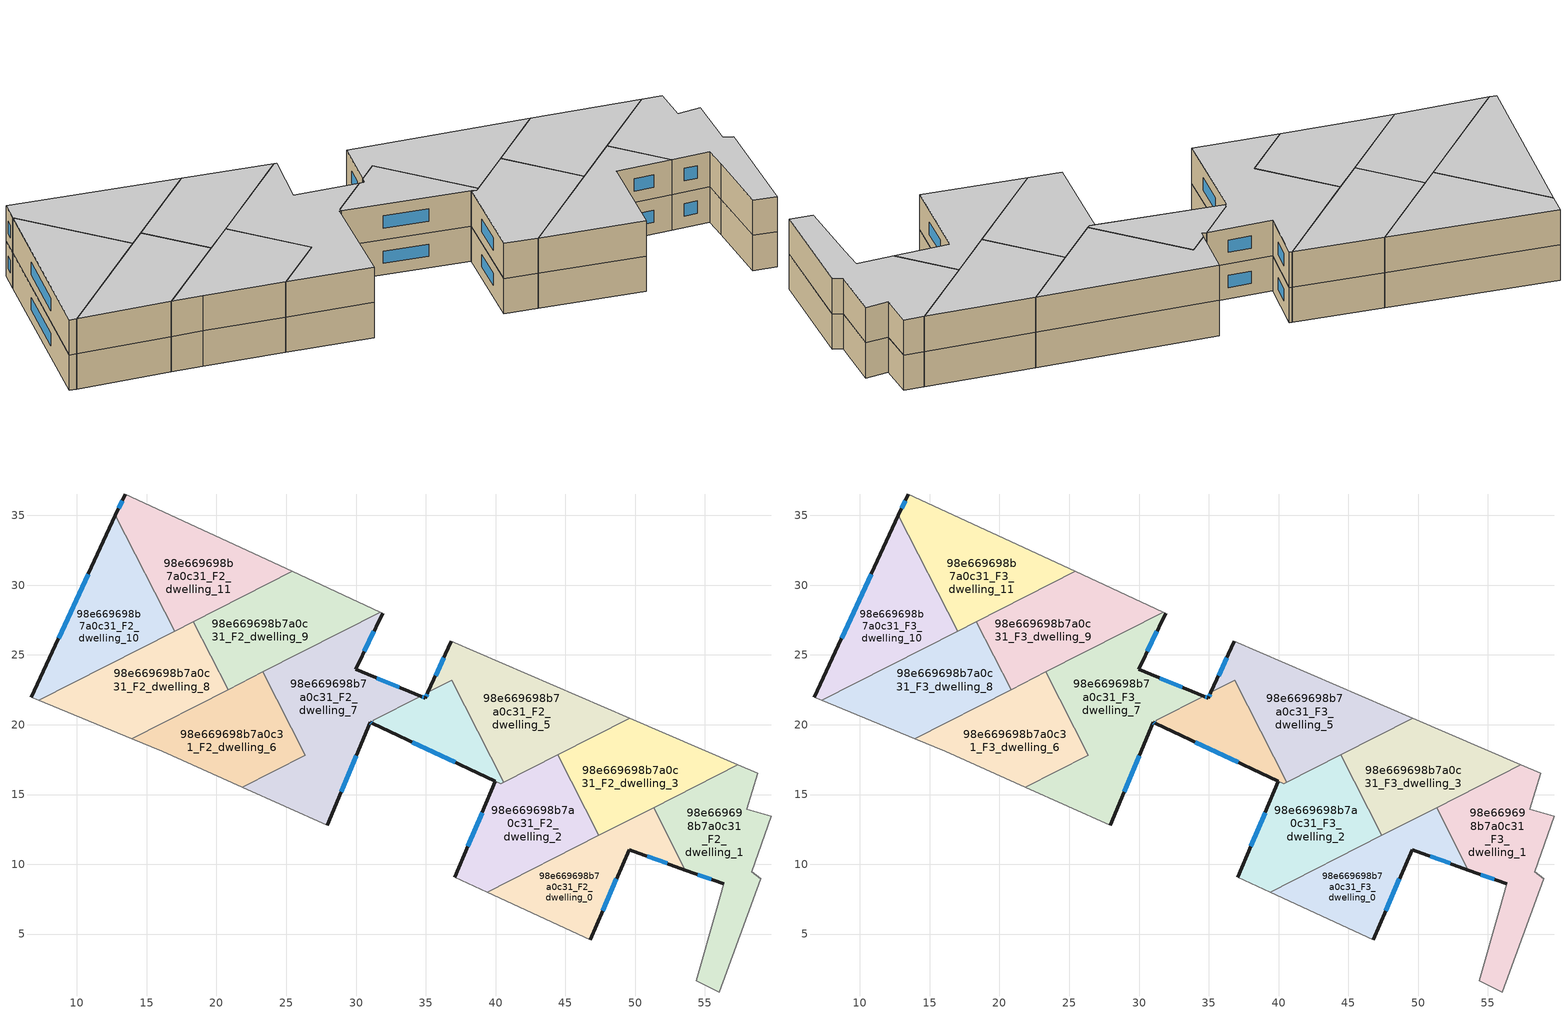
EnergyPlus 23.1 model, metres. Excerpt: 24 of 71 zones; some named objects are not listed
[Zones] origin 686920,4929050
98e669698b7a0c31_F2_dwelling_0
 floor to 98e669698b7a0c31_F1_dwelling_0 (EU_floor_Construction): 51.32,14.07 53.6,9.59 49.56,11.06 46.77,4.58 39.41,7.99 z6
 wall outside (EU_wall_Construction): 46.77,4.58 49.56,11.06 53.6,9.59 z6:9
 wall adiabatic (EU_wall_Construction): 39.41,7.99 46.77,4.58 z6:9
 wall to 98e669698b7a0c31_F2_dwelling_2 (EU_wall_Construction): 47.4,12.06 39.41,7.99 z6:9
 wall to 98e669698b7a0c31_F2_dwelling_1 (EU_wall_Construction): 53.6,9.59 51.32,14.07 z6:9
 wall to 98e669698b7a0c31_F2_dwelling_3 (EU_wall_Construction): 51.32,14.07 47.4,12.06 z6:9
 window (EU_Window_Construction): 50.87,10.58 52.29,10.07 / 47.68,6.69 48.65,8.95 z6.98:8.02
98e669698b7a0c31_F2_dwelling_1
 floor to 98e669698b7a0c31_F1_dwelling_1 (EU_floor_Construction): 58.77,16.54 57.99,13.96 59.74,13.46 58.36,9.46 58.99,8.96 56.01,0.85 54.36,1.64 55.85,6.83 56.35,8.59 53.6,9.59 51.32,14.07 57.35,17.14 z6
 wall outside (EU_wall_Construction): 53.6,9.59 56.35,8.59 z6:9
 wall adiabatic (EU_wall_Construction): 56.35,8.59 55.85,6.83 54.36,1.64 56.01,0.85 58.99,8.96 58.36,9.46 59.74,13.46 57.99,13.96 58.77,16.54 57.35,17.14 z6:9
 wall to 98e669698b7a0c31_F2_dwelling_3 (EU_wall_Construction): 57.35,17.14 51.32,14.07 z6:9
 window (EU_Window_Construction): 54.5,9.26 55.46,8.91 z6.98:8.02
98e669698b7a0c31_F2_dwelling_10
 floor to 98e669698b7a0c31_F1_dwelling_10 (EU_floor_Construction): 12.77,35.01 17.01,26.7 7.28,21.74 6.74,21.96 z6
 wall outside (EU_wall_Construction): 12.77,35.01 6.74,21.96 z6:9
 wall adiabatic (EU_wall_Construction): 6.74,21.96 7.28,21.74 z6:9
 wall to 98e669698b7a0c31_F2_dwelling_11 (EU_wall_Construction): 17.01,26.7 12.77,35.01 z6:9
 wall to 98e669698b7a0c31_F2_dwelling_8 (EU_wall_Construction): 7.28,21.74 17.01,26.7 z6:9
 window (EU_Window_Construction): 10.81,30.76 8.7,26.2 z6.98:8.02
98e669698b7a0c31_F2_dwelling_11
 floor to 98e669698b7a0c31_F1_dwelling_11 (EU_floor_Construction): 25.42,30.99 17.01,26.7 12.77,35.01 13.47,36.53 z6
 wall outside (EU_wall_Construction): 13.47,36.53 12.77,35.01 z6:9
 wall adiabatic (EU_wall_Construction): 25.42,30.99 13.47,36.53 z6:9
 wall to 98e669698b7a0c31_F2_dwelling_9 (EU_wall_Construction): 18.35,27.38 25.42,30.99 z6:9
 wall to 98e669698b7a0c31_F2_dwelling_8 (EU_wall_Construction): 17.01,26.7 18.35,27.38 z6:9
 window (EU_Window_Construction): 13.24,36.03 12.99,35.5 z6.98:8.02
98e669698b7a0c31_F2_dwelling_2
 floor to 98e669698b7a0c31_F1_dwelling_2 (EU_floor_Construction): 44.44,17.85 47.4,12.06 39.41,7.99 37.07,9.07 39.97,15.94 40.35,15.76 z6
 wall outside (EU_wall_Construction): 39.97,15.94 37.07,9.07 z6:9
 wall adiabatic (EU_wall_Construction): 37.07,9.07 39.41,7.99 z6:9
 wall to 98e669698b7a0c31_F2_dwelling_3 (EU_wall_Construction): 47.4,12.06 44.44,17.85 z6:9
 wall to 98e669698b7a0c31_F2_dwelling_4 (EU_wall_Construction): 40.59,15.88 40.35,15.76 39.97,15.94 z6:9
 wall to 98e669698b7a0c31_F2_dwelling_5 (EU_wall_Construction): 44.44,17.85 40.59,15.88 z6:9
 window (EU_Window_Construction): 39.03,13.71 38.01,11.3 z6.98:8.02
98e669698b7a0c31_F2_dwelling_3
 floor to 98e669698b7a0c31_F1_dwelling_3 (EU_floor_Construction): 57.35,17.14 47.4,12.06 44.44,17.85 49.61,20.48 z6
 wall adiabatic (EU_wall_Construction): 57.35,17.14 49.61,20.48 z6:9
 wall to 98e669698b7a0c31_F2_dwelling_5 (EU_wall_Construction): 49.61,20.48 44.45,17.85 z6:9
98e669698b7a0c31_F2_dwelling_4
 floor to 98e669698b7a0c31_F1_dwelling_4 (EU_floor_Construction): 36.86,23.19 40.59,15.88 40.35,15.76 31.15,20.1 31.24,20.33 34.62,22.05 34.96,21.91 35.15,22.32 z6
 wall outside (EU_wall_Construction): 35.15,22.32 34.96,21.91 34.62,22.05 / 31.15,20.1 39.96,15.94 z6:9
 wall to 98e669698b7a0c31_F2_dwelling_7 (EU_wall_Construction): 34.62,22.05 31.24,20.33 31.15,20.1 z6:9
 wall to 98e669698b7a0c31_F2_dwelling_5 (EU_wall_Construction): 40.59,15.88 36.86,23.19 35.15,22.32 z6:9
 window (EU_Window_Construction): 34.85,21.96 34.73,22 / 35.09,22.19 35.02,22.04 / 34.01,18.75 37.1,17.29 z6.98:8.02
98e669698b7a0c31_F2_dwelling_5
 floor to 98e669698b7a0c31_F1_dwelling_5 (EU_floor_Construction): 49.61,20.48 40.59,15.88 36.86,23.19 35.15,22.32 36.83,25.98 z6
 wall outside (EU_wall_Construction): 36.83,25.98 35.15,22.32 z6:9
 wall adiabatic (EU_wall_Construction): 49.61,20.48 36.83,25.98 z6:9
 window (EU_Window_Construction): 36.28,24.79 35.69,23.51 z6.98:8.02
98e669698b7a0c31_F2_dwelling_6
 floor to 98e669698b7a0c31_F1_dwelling_6 (EU_floor_Construction): 23.31,23.78 26.35,17.83 21.85,15.54 16.12,18.1 13.93,19 z6
 wall adiabatic (EU_wall_Construction): 13.93,19 16.12,18.1 21.85,15.54 z6:9
 wall to 98e669698b7a0c31_F2_dwelling_7 (EU_wall_Construction): 21.85,15.54 26.35,17.83 23.31,23.78 z6:9
 wall to 98e669698b7a0c31_F2_dwelling_8 (EU_wall_Construction): 20.83,22.52 13.93,19 z6:9
 wall to 98e669698b7a0c31_F2_dwelling_9 (EU_wall_Construction): 23.31,23.78 20.83,22.52 z6:9
98e669698b7a0c31_F2_dwelling_7
 floor to 98e669698b7a0c31_F1_dwelling_7 (EU_floor_Construction): 31.9,27.99 29.97,23.97 34.62,22.05 31.24,20.33 31.15,20.1 31.01,20.16 27.94,12.81 21.85,15.54 26.35,17.83 23.31,23.78 31.72,28.07 z6
 wall outside (EU_wall_Construction): 34.62,22.05 29.97,23.97 31.9,27.99 / 27.94,12.81 31.01,20.16 31.15,20.1 z6:9
 wall adiabatic (EU_wall_Construction): 31.9,27.99 31.72,28.07 / 21.85,15.54 27.94,12.81 z6:9
 wall to 98e669698b7a0c31_F2_dwelling_9 (EU_wall_Construction): 31.72,28.07 23.31,23.78 z6:9
 window (EU_Window_Construction): 30.6,25.28 31.27,26.68 / 33.11,22.67 31.48,23.35 / 31.05,20.14 31.1,20.12 / 28.94,15.2 30.01,17.77 z6.98:8.02
98e669698b7a0c31_F2_dwelling_8
 floor to 98e669698b7a0c31_F1_dwelling_8 (EU_floor_Construction): 18.35,27.38 20.83,22.52 13.93,19 7.28,21.74 z6
 wall adiabatic (EU_wall_Construction): 7.28,21.74 13.93,19 z6:9
 wall to 98e669698b7a0c31_F2_dwelling_9 (EU_wall_Construction): 20.83,22.52 18.35,27.38 z6:9
98e669698b7a0c31_F2_dwelling_9
 floor to 98e669698b7a0c31_F1_dwelling_9 (EU_floor_Construction): 31.72,28.07 20.83,22.52 18.35,27.38 25.42,30.99 z6
 wall adiabatic (EU_wall_Construction): 31.72,28.07 25.42,30.99 z6:9
98e669698b7a0c31_F3_dwelling_0
 floor to 98e669698b7a0c31_F2_dwelling_0 (EU_floor_Construction): 51.32,14.07 53.6,9.59 49.56,11.06 46.77,4.58 39.41,7.99 z9
 wall outside (EU_wall_Construction): 46.77,4.58 49.56,11.06 53.6,9.59 z9:12
 wall adiabatic (EU_wall_Construction): 39.41,7.99 46.77,4.58 z9:12
 wall to 98e669698b7a0c31_F3_dwelling_2 (EU_wall_Construction): 47.4,12.06 39.41,7.99 z9:12
 wall to 98e669698b7a0c31_F3_dwelling_1 (EU_wall_Construction): 53.6,9.59 51.32,14.07 z9:12
 wall to 98e669698b7a0c31_F3_dwelling_3 (EU_wall_Construction): 51.32,14.07 47.4,12.06 z9:12
 window (EU_Window_Construction): 50.87,10.58 52.29,10.07 / 47.68,6.69 48.65,8.95 z9.98:11.02
 ceiling to 98e669698b7a0c31_F4_dwelling_0 (EU_floor_Construction): 53.6,9.59 51.32,14.07 39.41,7.99 46.77,4.58 49.56,11.06 z12
98e669698b7a0c31_F3_dwelling_1
 floor to 98e669698b7a0c31_F2_dwelling_1 (EU_floor_Construction): 58.77,16.54 57.99,13.96 59.74,13.46 58.36,9.46 58.99,8.96 56.01,0.85 54.36,1.64 55.85,6.83 56.35,8.59 53.6,9.59 51.32,14.07 57.35,17.14 z9
 wall outside (EU_wall_Construction): 53.6,9.59 56.35,8.59 z9:12
 wall adiabatic (EU_wall_Construction): 56.35,8.59 55.85,6.83 54.36,1.64 56.01,0.85 58.99,8.96 58.36,9.46 59.74,13.46 57.99,13.96 58.77,16.54 57.35,17.14 z9:12
 wall to 98e669698b7a0c31_F3_dwelling_3 (EU_wall_Construction): 57.35,17.14 51.32,14.07 z9:12
 window (EU_Window_Construction): 54.5,9.26 55.46,8.91 z9.98:11.02
 ceiling to 98e669698b7a0c31_F4_dwelling_1 (EU_floor_Construction): 56.01,0.85 58.99,8.96 58.36,9.46 59.74,13.46 57.99,13.96 58.77,16.54 57.35,17.14 51.32,14.07 53.6,9.59 56.35,8.59 55.85,6.83 54.36,1.64 z12
98e669698b7a0c31_F3_dwelling_10
 floor to 98e669698b7a0c31_F2_dwelling_10 (EU_floor_Construction): 12.77,35.01 17.01,26.7 7.28,21.74 6.74,21.96 z9
 wall outside (EU_wall_Construction): 12.77,35.01 6.74,21.96 z9:12
 wall adiabatic (EU_wall_Construction): 6.74,21.96 7.28,21.74 z9:12
 wall to 98e669698b7a0c31_F3_dwelling_11 (EU_wall_Construction): 17.01,26.7 12.77,35.01 z9:12
 wall to 98e669698b7a0c31_F3_dwelling_8 (EU_wall_Construction): 7.28,21.74 17.01,26.7 z9:12
 window (EU_Window_Construction): 10.81,30.76 8.7,26.2 z9.98:11.02
 ceiling to 98e669698b7a0c31_F4_dwelling_10 (EU_floor_Construction): 17.01,26.7 12.77,35.01 6.74,21.96 7.28,21.74 z12
98e669698b7a0c31_F3_dwelling_11
 floor to 98e669698b7a0c31_F2_dwelling_11 (EU_floor_Construction): 25.42,30.99 17.01,26.7 12.77,35.01 13.47,36.53 z9
 wall outside (EU_wall_Construction): 13.47,36.53 12.77,35.01 z9:12
 wall adiabatic (EU_wall_Construction): 25.42,30.99 13.47,36.53 z9:12
 wall to 98e669698b7a0c31_F3_dwelling_9 (EU_wall_Construction): 18.35,27.38 25.42,30.99 z9:12
 wall to 98e669698b7a0c31_F3_dwelling_8 (EU_wall_Construction): 17.01,26.7 18.35,27.38 z9:12
 window (EU_Window_Construction): 13.24,36.03 12.99,35.5 z9.98:11.02
 ceiling to 98e669698b7a0c31_F4_dwelling_11 (EU_floor_Construction): 25.42,30.99 13.47,36.53 12.77,35.01 17.01,26.7 z12
98e669698b7a0c31_F3_dwelling_2
 floor to 98e669698b7a0c31_F2_dwelling_2 (EU_floor_Construction): 44.44,17.85 47.4,12.06 39.41,7.99 37.07,9.07 39.97,15.94 40.35,15.76 z9
 wall outside (EU_wall_Construction): 39.97,15.94 37.07,9.07 z9:12
 wall adiabatic (EU_wall_Construction): 37.07,9.07 39.41,7.99 z9:12
 wall to 98e669698b7a0c31_F3_dwelling_3 (EU_wall_Construction): 47.4,12.06 44.44,17.85 z9:12
 wall to 98e669698b7a0c31_F3_dwelling_4 (EU_wall_Construction): 40.59,15.88 40.35,15.76 39.97,15.94 z9:12
 wall to 98e669698b7a0c31_F3_dwelling_5 (EU_wall_Construction): 44.44,17.85 40.59,15.88 z9:12
 window (EU_Window_Construction): 39.03,13.71 38.01,11.3 z9.98:11.02
 ceiling to 98e669698b7a0c31_F4_dwelling_2 (EU_floor_Construction): 47.4,12.06 44.44,17.85 40.35,15.76 39.97,15.94 37.07,9.07 39.41,7.99 z12
98e669698b7a0c31_F3_dwelling_3
 floor to 98e669698b7a0c31_F2_dwelling_3 (EU_floor_Construction): 57.35,17.14 47.4,12.06 44.44,17.85 49.61,20.48 z9
 wall adiabatic (EU_wall_Construction): 57.35,17.14 49.61,20.48 z9:12
 wall to 98e669698b7a0c31_F3_dwelling_5 (EU_wall_Construction): 49.61,20.48 44.45,17.85 z9:12
 ceiling to 98e669698b7a0c31_F4_dwelling_3 (EU_floor_Construction): 57.35,17.14 49.61,20.48 44.44,17.85 47.4,12.06 z12
98e669698b7a0c31_F3_dwelling_4
 floor to 98e669698b7a0c31_F2_dwelling_4 (EU_floor_Construction): 36.86,23.19 40.59,15.88 40.35,15.76 31.15,20.1 31.24,20.33 34.62,22.05 34.96,21.91 35.15,22.32 z9
 wall outside (EU_wall_Construction): 35.15,22.32 34.96,21.91 34.62,22.05 / 31.15,20.1 39.96,15.94 z9:12
 wall to 98e669698b7a0c31_F3_dwelling_7 (EU_wall_Construction): 34.62,22.05 31.24,20.33 31.15,20.1 z9:12
 wall to 98e669698b7a0c31_F3_dwelling_5 (EU_wall_Construction): 40.59,15.88 36.86,23.19 35.15,22.32 z9:12
 window (EU_Window_Construction): 34.85,21.96 34.73,22 / 35.09,22.19 35.02,22.04 / 34.01,18.75 37.1,17.29 z9.98:11.02
 ceiling to 98e669698b7a0c31_F4_dwelling_4 (EU_floor_Construction): 40.59,15.88 36.86,23.19 35.15,22.32 34.96,21.91 34.62,22.05 31.24,20.33 31.15,20.1 40.35,15.76 z12
98e669698b7a0c31_F3_dwelling_5
 floor to 98e669698b7a0c31_F2_dwelling_5 (EU_floor_Construction): 49.61,20.48 40.59,15.88 36.86,23.19 35.15,22.32 36.83,25.98 z9
 wall outside (EU_wall_Construction): 36.83,25.98 35.15,22.32 z9:12
 wall adiabatic (EU_wall_Construction): 49.61,20.48 36.83,25.98 z9:12
 window (EU_Window_Construction): 36.28,24.79 35.69,23.51 z9.98:11.02
 ceiling to 98e669698b7a0c31_F4_dwelling_5 (EU_floor_Construction): 49.61,20.48 36.83,25.98 35.15,22.32 36.86,23.19 40.59,15.88 z12
98e669698b7a0c31_F3_dwelling_6
 floor to 98e669698b7a0c31_F2_dwelling_6 (EU_floor_Construction): 23.31,23.78 26.35,17.83 21.85,15.54 16.12,18.1 13.93,19 z9
 wall adiabatic (EU_wall_Construction): 13.93,19 16.12,18.1 21.85,15.54 z9:12
 wall to 98e669698b7a0c31_F3_dwelling_7 (EU_wall_Construction): 21.85,15.54 26.35,17.83 23.31,23.78 z9:12
 wall to 98e669698b7a0c31_F3_dwelling_8 (EU_wall_Construction): 20.83,22.52 13.93,19 z9:12
 wall to 98e669698b7a0c31_F3_dwelling_9 (EU_wall_Construction): 23.31,23.78 20.83,22.52 z9:12
 ceiling to 98e669698b7a0c31_F4_dwelling_6 (EU_floor_Construction): 26.35,17.83 23.31,23.78 13.93,19 16.12,18.1 21.85,15.54 z12
98e669698b7a0c31_F3_dwelling_7
 floor to 98e669698b7a0c31_F2_dwelling_7 (EU_floor_Construction): 31.9,27.99 29.97,23.97 34.62,22.05 31.24,20.33 31.15,20.1 31.01,20.16 27.94,12.81 21.85,15.54 26.35,17.83 23.31,23.78 31.72,28.07 z9
 wall outside (EU_wall_Construction): 34.62,22.05 29.97,23.97 31.9,27.99 / 27.94,12.81 31.01,20.16 31.15,20.1 z9:12
 wall adiabatic (EU_wall_Construction): 31.9,27.99 31.72,28.07 / 21.85,15.54 27.94,12.81 z9:12
 wall to 98e669698b7a0c31_F3_dwelling_9 (EU_wall_Construction): 31.72,28.07 23.31,23.78 z9:12
 window (EU_Window_Construction): 30.6,25.28 31.27,26.68 / 33.11,22.67 31.48,23.35 / 31.05,20.14 31.1,20.12 / 28.94,15.2 30.01,17.77 z9.98:11.02
 ceiling to 98e669698b7a0c31_F4_dwelling_7 (EU_floor_Construction): 27.94,12.81 31.01,20.16 31.15,20.1 31.24,20.33 34.62,22.05 29.97,23.97 31.9,27.99 31.72,28.07 23.31,23.78 26.35,17.83 21.85,15.54 z12
98e669698b7a0c31_F3_dwelling_8
 floor to 98e669698b7a0c31_F2_dwelling_8 (EU_floor_Construction): 18.35,27.38 20.83,22.52 13.93,19 7.28,21.74 z9
 wall adiabatic (EU_wall_Construction): 7.28,21.74 13.93,19 z9:12
 wall to 98e669698b7a0c31_F3_dwelling_9 (EU_wall_Construction): 20.83,22.52 18.35,27.38 z9:12
 ceiling to 98e669698b7a0c31_F4_dwelling_8 (EU_floor_Construction): 20.83,22.52 18.35,27.38 7.28,21.74 13.93,19 z12
98e669698b7a0c31_F3_dwelling_9
 floor to 98e669698b7a0c31_F2_dwelling_9 (EU_floor_Construction): 31.72,28.07 20.83,22.52 18.35,27.38 25.42,30.99 z9
 wall adiabatic (EU_wall_Construction): 31.72,28.07 25.42,30.99 z9:12
 ceiling to 98e669698b7a0c31_F4_dwelling_9 (EU_floor_Construction): 31.72,28.07 25.42,30.99 18.35,27.38 20.83,22.52 z12
[Building]
EU S2 Campaign: North Axis=0; Terrain=City; Solar Distribution=FullExterior
[Site:Location]
Bologna: Latitude=44.5; Longitude=11.25; Time Zone=1; Elevation=37
[SizingPeriod:WeatherFileDays]
AnnualSizingPeriod: Begin Month=1; Begin Day of Month=1; End Month=12; End Day of Month=31; Day of Week for Start Day=Monday; Use Weather File Daylight Saving Period=No; Use Weather File Rain and Snow Indicators=No
[MATERIAL]
EU_InternalMass_Material: Roughness=MediumRough; Thickness=0.1; Conductivity=1; Density=1800; Specific Heat=900; Thermal Absorptance=0.9; Solar Absorptance=0.7; Visible Absorptance=0.7
[MATERIAL:NOMASS] Roughness=MediumRough; Thermal Absorptance=0.9; Solar Absorptance=0.7; Visible Absorptance=0.7
Name | Thermal Resistance
EU_wall_NoMass | 0.905828
EU_floor_NoMass | 0.67114
[WINDOWMATERIAL:SIMPLEGLAZINGSYSTEM]
EU_Window_SimpleGlazing: UFactor=4.52486; Solar Heat Gain Coefficient=0.85; Visible Transmittance=0.85
[CONSTRUCTION]
EU_wall_Construction: EU_wall_NoMass
EU_floor_Construction: EU_floor_NoMass
EU_Window_Construction: EU_Window_SimpleGlazing
EU_InternalMass_Construction: EU_InternalMass_Material
[ZONE] Type=1; Multiplier=1; Ceiling Height=autocalculate; Floor Area=autocalculate; Part of Total Floor Area=Yes
Name | Volume
98e669698b7a0c31_F2_dwelling_0; 98e669698b7a0c31_F3_dwelling_0 | 145.636
98e669698b7a0c31_F2_dwelling_1; 98e669698b7a0c31_F3_dwelling_1; 98e669698b7a0c31_F2_dwelling_5; 98e669698b7a0c31_F3_dwelling_5 | 184.886
98e669698b7a0c31_F2_dwelling_10; 98e669698b7a0c31_F3_dwelling_10 | 165.297
98e669698b7a0c31_F2_dwelling_11; 98e669698b7a0c31_F3_dwelling_11 | 165.284
98e669698b7a0c31_F2_dwelling_2; 98e669698b7a0c31_F3_dwelling_2 | 165.615
98e669698b7a0c31_F2_dwelling_3; 98e669698b7a0c31_F3_dwelling_3 | 165.294
98e669698b7a0c31_F2_dwelling_4; 98e669698b7a0c31_F3_dwelling_4 | 84.5896
98e669698b7a0c31_F2_dwelling_6; 98e669698b7a0c31_F3_dwelling_6 | 155.478
98e669698b7a0c31_F2_dwelling_7; 98e669698b7a0c31_F3_dwelling_7 | 235.844
98e669698b7a0c31_F2_dwelling_8; 98e669698b7a0c31_F3_dwelling_8 | 165.25
98e669698b7a0c31_F2_dwelling_9; 98e669698b7a0c31_F3_dwelling_9 | 165.281
[INTERNALMASS] Construction=EU_InternalMass_Construction
Name | Zone or ZoneList | Surface Area
98e669698b7a0c31_F2_dwelling_0_EU_InternalMass | 98e669698b7a0c31_F2_dwelling_0 | 48.5453
98e669698b7a0c31_F2_dwelling_1_EU_InternalMass | 98e669698b7a0c31_F2_dwelling_1 | 61.6272
98e669698b7a0c31_F2_dwelling_2_EU_InternalMass | 98e669698b7a0c31_F2_dwelling_2 | 55.2057
98e669698b7a0c31_F2_dwelling_3_EU_InternalMass | 98e669698b7a0c31_F2_dwelling_3 | 55.0979
98e669698b7a0c31_F2_dwelling_4_EU_InternalMass | 98e669698b7a0c31_F2_dwelling_4 | 28.1937
98e669698b7a0c31_F2_dwelling_5_EU_InternalMass | 98e669698b7a0c31_F2_dwelling_5 | 61.6265
98e669698b7a0c31_F2_dwelling_6_EU_InternalMass | 98e669698b7a0c31_F2_dwelling_6 | 51.8256
98e669698b7a0c31_F2_dwelling_7_EU_InternalMass | 98e669698b7a0c31_F2_dwelling_7 | 78.6122
98e669698b7a0c31_F2_dwelling_8_EU_InternalMass | 98e669698b7a0c31_F2_dwelling_8 | 55.0831
98e669698b7a0c31_F2_dwelling_9_EU_InternalMass | 98e669698b7a0c31_F2_dwelling_9 | 55.0935
98e669698b7a0c31_F2_dwelling_10_EU_InternalMass | 98e669698b7a0c31_F2_dwelling_10 | 55.099
98e669698b7a0c31_F2_dwelling_11_EU_InternalMass | 98e669698b7a0c31_F2_dwelling_11 | 55.0948
98e669698b7a0c31_F3_dwelling_0_EU_InternalMass | 98e669698b7a0c31_F3_dwelling_0 | 48.5453
98e669698b7a0c31_F3_dwelling_1_EU_InternalMass | 98e669698b7a0c31_F3_dwelling_1 | 61.6272
98e669698b7a0c31_F3_dwelling_2_EU_InternalMass | 98e669698b7a0c31_F3_dwelling_2 | 55.2057
98e669698b7a0c31_F3_dwelling_3_EU_InternalMass | 98e669698b7a0c31_F3_dwelling_3 | 55.0979
98e669698b7a0c31_F3_dwelling_4_EU_InternalMass | 98e669698b7a0c31_F3_dwelling_4 | 28.1937
98e669698b7a0c31_F3_dwelling_5_EU_InternalMass | 98e669698b7a0c31_F3_dwelling_5 | 61.6265
98e669698b7a0c31_F3_dwelling_6_EU_InternalMass | 98e669698b7a0c31_F3_dwelling_6 | 51.8256
98e669698b7a0c31_F3_dwelling_7_EU_InternalMass | 98e669698b7a0c31_F3_dwelling_7 | 78.6122
98e669698b7a0c31_F3_dwelling_8_EU_InternalMass | 98e669698b7a0c31_F3_dwelling_8 | 55.0831
98e669698b7a0c31_F3_dwelling_9_EU_InternalMass | 98e669698b7a0c31_F3_dwelling_9 | 55.0935
98e669698b7a0c31_F3_dwelling_10_EU_InternalMass | 98e669698b7a0c31_F3_dwelling_10 | 55.099
98e669698b7a0c31_F3_dwelling_11_EU_InternalMass | 98e669698b7a0c31_F3_dwelling_11 | 55.0948
[OTHEREQUIPMENT] Fuel Type=Electricity; Design Level Calculation Method=Watts/Area; Power per Zone Floor Area=1; Fraction Latent=0; Fraction Radiant=0; Fraction Lost=0; Carbon Dioxide Generation Rate=0; EndUse Subcategory=EU_Step8_InternalGains
Name | Zone or ZoneList or Space or SpaceList | Schedule
EU_Step8_InternalGain_98e669698b7a0c31_F2_dwelling_0_f000 | 98e669698b7a0c31_F2_dwelling_0 | EU_Step8_GainSchedule_98e669698b7a0c31_F2_dwelling_0_f000
EU_Step8_InternalGain_98e669698b7a0c31_F2_dwelling_1_f000 | 98e669698b7a0c31_F2_dwelling_1 | EU_Step8_GainSchedule_98e669698b7a0c31_F2_dwelling_1_f000
EU_Step8_InternalGain_98e669698b7a0c31_F2_dwelling_2_f000 | 98e669698b7a0c31_F2_dwelling_2 | EU_Step8_GainSchedule_98e669698b7a0c31_F2_dwelling_2_f000
EU_Step8_InternalGain_98e669698b7a0c31_F2_dwelling_3_f000 | 98e669698b7a0c31_F2_dwelling_3 | EU_Step8_GainSchedule_98e669698b7a0c31_F2_dwelling_3_f000
EU_Step8_InternalGain_98e669698b7a0c31_F2_dwelling_4_f000 | 98e669698b7a0c31_F2_dwelling_4 | EU_Step8_GainSchedule_98e669698b7a0c31_F2_dwelling_4_f000
EU_Step8_InternalGain_98e669698b7a0c31_F2_dwelling_5_f000 | 98e669698b7a0c31_F2_dwelling_5 | EU_Step8_GainSchedule_98e669698b7a0c31_F2_dwelling_5_f000
EU_Step8_InternalGain_98e669698b7a0c31_F2_dwelling_6_f000 | 98e669698b7a0c31_F2_dwelling_6 | EU_Step8_GainSchedule_98e669698b7a0c31_F2_dwelling_6_f000
EU_Step8_InternalGain_98e669698b7a0c31_F2_dwelling_7_f000 | 98e669698b7a0c31_F2_dwelling_7 | EU_Step8_GainSchedule_98e669698b7a0c31_F2_dwelling_7_f000
EU_Step8_InternalGain_98e669698b7a0c31_F2_dwelling_8_f000 | 98e669698b7a0c31_F2_dwelling_8 | EU_Step8_GainSchedule_98e669698b7a0c31_F2_dwelling_8_f000
EU_Step8_InternalGain_98e669698b7a0c31_F2_dwelling_9_f000 | 98e669698b7a0c31_F2_dwelling_9 | EU_Step8_GainSchedule_98e669698b7a0c31_F2_dwelling_9_f000
EU_Step8_InternalGain_98e669698b7a0c31_F2_dwelling_10_f000 | 98e669698b7a0c31_F2_dwelling_10 | EU_Step8_GainSchedule_98e669698b7a0c31_F2_dwelling_10_f000
EU_Step8_InternalGain_98e669698b7a0c31_F2_dwelling_11_f000 | 98e669698b7a0c31_F2_dwelling_11 | EU_Step8_GainSchedule_98e669698b7a0c31_F2_dwelling_11_f000
EU_Step8_InternalGain_98e669698b7a0c31_F3_dwelling_0_f000 | 98e669698b7a0c31_F3_dwelling_0 | EU_Step8_GainSchedule_98e669698b7a0c31_F3_dwelling_0_f000
EU_Step8_InternalGain_98e669698b7a0c31_F3_dwelling_1_f000 | 98e669698b7a0c31_F3_dwelling_1 | EU_Step8_GainSchedule_98e669698b7a0c31_F3_dwelling_1_f000
EU_Step8_InternalGain_98e669698b7a0c31_F3_dwelling_2_f000 | 98e669698b7a0c31_F3_dwelling_2 | EU_Step8_GainSchedule_98e669698b7a0c31_F3_dwelling_2_f000
EU_Step8_InternalGain_98e669698b7a0c31_F3_dwelling_3_f000 | 98e669698b7a0c31_F3_dwelling_3 | EU_Step8_GainSchedule_98e669698b7a0c31_F3_dwelling_3_f000
EU_Step8_InternalGain_98e669698b7a0c31_F3_dwelling_4_f000 | 98e669698b7a0c31_F3_dwelling_4 | EU_Step8_GainSchedule_98e669698b7a0c31_F3_dwelling_4_f000
EU_Step8_InternalGain_98e669698b7a0c31_F3_dwelling_5_f000 | 98e669698b7a0c31_F3_dwelling_5 | EU_Step8_GainSchedule_98e669698b7a0c31_F3_dwelling_5_f000
EU_Step8_InternalGain_98e669698b7a0c31_F3_dwelling_6_f000 | 98e669698b7a0c31_F3_dwelling_6 | EU_Step8_GainSchedule_98e669698b7a0c31_F3_dwelling_6_f000
EU_Step8_InternalGain_98e669698b7a0c31_F3_dwelling_7_f000 | 98e669698b7a0c31_F3_dwelling_7 | EU_Step8_GainSchedule_98e669698b7a0c31_F3_dwelling_7_f000
EU_Step8_InternalGain_98e669698b7a0c31_F3_dwelling_8_f000 | 98e669698b7a0c31_F3_dwelling_8 | EU_Step8_GainSchedule_98e669698b7a0c31_F3_dwelling_8_f000
EU_Step8_InternalGain_98e669698b7a0c31_F3_dwelling_9_f000 | 98e669698b7a0c31_F3_dwelling_9 | EU_Step8_GainSchedule_98e669698b7a0c31_F3_dwelling_9_f000
EU_Step8_InternalGain_98e669698b7a0c31_F3_dwelling_10_f000 | 98e669698b7a0c31_F3_dwelling_10 | EU_Step8_GainSchedule_98e669698b7a0c31_F3_dwelling_10_f000
EU_Step8_InternalGain_98e669698b7a0c31_F3_dwelling_11_f000 | 98e669698b7a0c31_F3_dwelling_11 | EU_Step8_GainSchedule_98e669698b7a0c31_F3_dwelling_11_f000
[ZONEVENTILATION:DESIGNFLOWRATE] Schedule=EU_AlwaysOn; Design Flow Rate Calculation Method=AirChanges/Hour; Air Changes per Hour=0.73129; Ventilation Type=Natural; Fan Pressure Rise=0; Fan Total Efficiency=1; Constant Term Coefficient=1; Temperature Term Coefficient=0; Velocity Term Coefficient=0; Velocity Squared Term Coefficient=0; Minimum Indoor Temperature=-100; Maximum Indoor Temperature=100; Delta Temperature=-100; Minimum Outdoor Temperature=-100; Maximum Outdoor Temperature=100; Maximum Wind Speed=40
Name | Zone or ZoneList or Space or SpaceList
EU_ConstantAir_98e669698b7a0c31_F2_dwelling_0 | 98e669698b7a0c31_F2_dwelling_0
EU_ConstantAir_98e669698b7a0c31_F2_dwelling_1 | 98e669698b7a0c31_F2_dwelling_1
EU_ConstantAir_98e669698b7a0c31_F2_dwelling_2 | 98e669698b7a0c31_F2_dwelling_2
EU_ConstantAir_98e669698b7a0c31_F2_dwelling_3 | 98e669698b7a0c31_F2_dwelling_3
EU_ConstantAir_98e669698b7a0c31_F2_dwelling_4 | 98e669698b7a0c31_F2_dwelling_4
EU_ConstantAir_98e669698b7a0c31_F2_dwelling_5 | 98e669698b7a0c31_F2_dwelling_5
EU_ConstantAir_98e669698b7a0c31_F2_dwelling_6 | 98e669698b7a0c31_F2_dwelling_6
EU_ConstantAir_98e669698b7a0c31_F2_dwelling_7 | 98e669698b7a0c31_F2_dwelling_7
EU_ConstantAir_98e669698b7a0c31_F2_dwelling_8 | 98e669698b7a0c31_F2_dwelling_8
EU_ConstantAir_98e669698b7a0c31_F2_dwelling_9 | 98e669698b7a0c31_F2_dwelling_9
EU_ConstantAir_98e669698b7a0c31_F2_dwelling_10 | 98e669698b7a0c31_F2_dwelling_10
EU_ConstantAir_98e669698b7a0c31_F2_dwelling_11 | 98e669698b7a0c31_F2_dwelling_11
EU_ConstantAir_98e669698b7a0c31_F3_dwelling_0 | 98e669698b7a0c31_F3_dwelling_0
EU_ConstantAir_98e669698b7a0c31_F3_dwelling_1 | 98e669698b7a0c31_F3_dwelling_1
EU_ConstantAir_98e669698b7a0c31_F3_dwelling_2 | 98e669698b7a0c31_F3_dwelling_2
EU_ConstantAir_98e669698b7a0c31_F3_dwelling_3 | 98e669698b7a0c31_F3_dwelling_3
EU_ConstantAir_98e669698b7a0c31_F3_dwelling_4 | 98e669698b7a0c31_F3_dwelling_4
EU_ConstantAir_98e669698b7a0c31_F3_dwelling_5 | 98e669698b7a0c31_F3_dwelling_5
EU_ConstantAir_98e669698b7a0c31_F3_dwelling_6 | 98e669698b7a0c31_F3_dwelling_6
EU_ConstantAir_98e669698b7a0c31_F3_dwelling_7 | 98e669698b7a0c31_F3_dwelling_7
EU_ConstantAir_98e669698b7a0c31_F3_dwelling_8 | 98e669698b7a0c31_F3_dwelling_8
EU_ConstantAir_98e669698b7a0c31_F3_dwelling_9 | 98e669698b7a0c31_F3_dwelling_9
EU_ConstantAir_98e669698b7a0c31_F3_dwelling_10 | 98e669698b7a0c31_F3_dwelling_10
EU_ConstantAir_98e669698b7a0c31_F3_dwelling_11 | 98e669698b7a0c31_F3_dwelling_11
[HVACTEMPLATE:ZONE:IDEALLOADSAIRSYSTEM] System Availability Schedule=EU_AlwaysOn; Maximum Heating Supply Air Temperature=50; Minimum Cooling Supply Air Temperature=13; Maximum Heating Supply Air Humidity Ratio=0.0156; Minimum Cooling Supply Air Humidity Ratio=0.0077; Heating Limit=NoLimit; Cooling Limit=NoLimit; Heating Availability Schedule=EU_AlwaysOn; Cooling Availability Schedule=EU_CoolingOff; Dehumidification Control Type=ConstantSensibleHeatRatio; Cooling Sensible Heat Ratio=0.7; Dehumidification Setpoint=60; Humidification Control Type=None; Humidification Setpoint=30; Outdoor Air Method=None; Outdoor Air Flow Rate per Person=0.00944; Outdoor Air Flow Rate per Zone Floor Area=0; Outdoor Air Flow Rate per Zone=0; Demand Controlled Ventilation Type=None; Outdoor Air Economizer Type=NoEconomizer; Heat Recovery Type=None; Sensible Heat Recovery Effectiveness=0.7; Latent Heat Recovery Effectiveness=0.65
Name | Template Thermostat
98e669698b7a0c31_F2_dwelling_0 | EU_HeatOnly_98e669698b7a0c31_F2_dwelling_0
98e669698b7a0c31_F2_dwelling_1 | EU_HeatOnly_98e669698b7a0c31_F2_dwelling_1
98e669698b7a0c31_F2_dwelling_2 | EU_HeatOnly_98e669698b7a0c31_F2_dwelling_2
98e669698b7a0c31_F2_dwelling_3 | EU_HeatOnly_98e669698b7a0c31_F2_dwelling_3
98e669698b7a0c31_F2_dwelling_4 | EU_HeatOnly_98e669698b7a0c31_F2_dwelling_4
98e669698b7a0c31_F2_dwelling_5 | EU_HeatOnly_98e669698b7a0c31_F2_dwelling_5
98e669698b7a0c31_F2_dwelling_6 | EU_HeatOnly_98e669698b7a0c31_F2_dwelling_6
98e669698b7a0c31_F2_dwelling_7 | EU_HeatOnly_98e669698b7a0c31_F2_dwelling_7
98e669698b7a0c31_F2_dwelling_8 | EU_HeatOnly_98e669698b7a0c31_F2_dwelling_8
98e669698b7a0c31_F2_dwelling_9 | EU_HeatOnly_98e669698b7a0c31_F2_dwelling_9
98e669698b7a0c31_F2_dwelling_10 | EU_HeatOnly_98e669698b7a0c31_F2_dwelling_10
98e669698b7a0c31_F2_dwelling_11 | EU_HeatOnly_98e669698b7a0c31_F2_dwelling_11
98e669698b7a0c31_F3_dwelling_0 | EU_HeatOnly_98e669698b7a0c31_F3_dwelling_0
98e669698b7a0c31_F3_dwelling_1 | EU_HeatOnly_98e669698b7a0c31_F3_dwelling_1
98e669698b7a0c31_F3_dwelling_2 | EU_HeatOnly_98e669698b7a0c31_F3_dwelling_2
98e669698b7a0c31_F3_dwelling_3 | EU_HeatOnly_98e669698b7a0c31_F3_dwelling_3
98e669698b7a0c31_F3_dwelling_4 | EU_HeatOnly_98e669698b7a0c31_F3_dwelling_4
98e669698b7a0c31_F3_dwelling_5 | EU_HeatOnly_98e669698b7a0c31_F3_dwelling_5
98e669698b7a0c31_F3_dwelling_6 | EU_HeatOnly_98e669698b7a0c31_F3_dwelling_6
98e669698b7a0c31_F3_dwelling_7 | EU_HeatOnly_98e669698b7a0c31_F3_dwelling_7
98e669698b7a0c31_F3_dwelling_8 | EU_HeatOnly_98e669698b7a0c31_F3_dwelling_8
98e669698b7a0c31_F3_dwelling_9 | EU_HeatOnly_98e669698b7a0c31_F3_dwelling_9
98e669698b7a0c31_F3_dwelling_10 | EU_HeatOnly_98e669698b7a0c31_F3_dwelling_10
98e669698b7a0c31_F3_dwelling_11 | EU_HeatOnly_98e669698b7a0c31_F3_dwelling_11
[SIZING:ZONE] Zone Cooling Design Supply Air Temperature Input Method=SupplyAirTemperature; Zone Cooling Design Supply Air Temperature=13; Zone Heating Design Supply Air Temperature Input Method=SupplyAirTemperature; Zone Heating Design Supply Air Temperature=50; Zone Cooling Design Supply Air Humidity Ratio=0.008; Zone Heating Design Supply Air Humidity Ratio=0.008; Cooling Design Air Flow Method=DesignDay; Cooling Design Air Flow Rate=0; Cooling Minimum Air Flow per Zone Floor Area=0.000762; Cooling Minimum Air Flow=0; Cooling Minimum Air Flow Fraction=0.2; Heating Design Air Flow Method=DesignDay; Heating Design Air Flow Rate=0; Heating Maximum Air Flow per Zone Floor Area=0.002032; Heating Maximum Air Flow=0.141576; Heating Maximum Air Flow Fraction=0.3; Account for Dedicated Outdoor Air System=No; Dedicated Outdoor Air System Control Strategy=NeutralSupplyAir; Dedicated Outdoor Air Low Setpoint Temperature for Design=autosize; Dedicated Outdoor Air High Setpoint Temperature for Design=autosize; Zone Load Sizing Method=Sensible Load Only No Latent Load; Zone Latent Cooling Design Supply Air Humidity Ratio Input Method=HumidityRatioDifference; Zone Cooling Design Supply Air Humidity Ratio Difference=0.005; Zone Latent Heating Design Supply Air Humidity Ratio Input Method=HumidityRatioDifference; Zone Humidification Design Supply Air Humidity Ratio Difference=0.005
98e669698b7a0c31_F2_dwelling_0; 98e669698b7a0c31_F2_dwelling_1; 98e669698b7a0c31_F2_dwelling_2; 98e669698b7a0c31_F2_dwelling_3; 98e669698b7a0c31_F2_dwelling_4; 98e669698b7a0c31_F2_dwelling_5; 98e669698b7a0c31_F2_dwelling_6; 98e669698b7a0c31_F2_dwelling_7; 98e669698b7a0c31_F2_dwelling_8; 98e669698b7a0c31_F2_dwelling_9; 98e669698b7a0c31_F2_dwelling_10; 98e669698b7a0c31_F2_dwelling_11; 98e669698b7a0c31_F3_dwelling_0; 98e669698b7a0c31_F3_dwelling_1; 98e669698b7a0c31_F3_dwelling_2; 98e669698b7a0c31_F3_dwelling_3; 98e669698b7a0c31_F3_dwelling_4; 98e669698b7a0c31_F3_dwelling_5; 98e669698b7a0c31_F3_dwelling_6; 98e669698b7a0c31_F3_dwelling_7; 98e669698b7a0c31_F3_dwelling_8; 98e669698b7a0c31_F3_dwelling_9; 98e669698b7a0c31_F3_dwelling_10; 98e669698b7a0c31_F3_dwelling_11
[SCHEDULE:CONSTANT]
Name | Hourly Value
EU_AlwaysOn | 1
EU_CoolingOff | 0
[SCHEDULE:FILE] Column Number=1; Rows to Skip at Top=0; Number of Hours of Data=8760; Column Separator=Comma; Interpolate to Timestep=No; Minutes per Item=60; Adjust Schedule for Daylight Savings=Yes
Name | File
EU_Step8_GainSchedule_98e669698b7a0c31_F2_dwelling_0_f000 | ../../schedules/98e669698b7a0c31/98e669698b7a0c31_F2_dwelling_0_f000_gain.csv
EU_Step8_GainSchedule_98e669698b7a0c31_F2_dwelling_1_f000 | ../../schedules/98e669698b7a0c31/98e669698b7a0c31_F2_dwelling_1_f000_gain.csv
EU_Step8_GainSchedule_98e669698b7a0c31_F2_dwelling_2_f000 | ../../schedules/98e669698b7a0c31/98e669698b7a0c31_F2_dwelling_2_f000_gain.csv
EU_Step8_GainSchedule_98e669698b7a0c31_F2_dwelling_3_f000 | ../../schedules/98e669698b7a0c31/98e669698b7a0c31_F2_dwelling_3_f000_gain.csv
EU_Step8_GainSchedule_98e669698b7a0c31_F2_dwelling_4_f000 | ../../schedules/98e669698b7a0c31/98e669698b7a0c31_F2_dwelling_4_f000_gain.csv
EU_Step8_GainSchedule_98e669698b7a0c31_F2_dwelling_5_f000 | ../../schedules/98e669698b7a0c31/98e669698b7a0c31_F2_dwelling_5_f000_gain.csv
EU_Step8_GainSchedule_98e669698b7a0c31_F2_dwelling_6_f000 | ../../schedules/98e669698b7a0c31/98e669698b7a0c31_F2_dwelling_6_f000_gain.csv
EU_Step8_GainSchedule_98e669698b7a0c31_F2_dwelling_7_f000 | ../../schedules/98e669698b7a0c31/98e669698b7a0c31_F2_dwelling_7_f000_gain.csv
EU_Step8_GainSchedule_98e669698b7a0c31_F2_dwelling_8_f000 | ../../schedules/98e669698b7a0c31/98e669698b7a0c31_F2_dwelling_8_f000_gain.csv
EU_Step8_GainSchedule_98e669698b7a0c31_F2_dwelling_9_f000 | ../../schedules/98e669698b7a0c31/98e669698b7a0c31_F2_dwelling_9_f000_gain.csv
EU_Step8_GainSchedule_98e669698b7a0c31_F2_dwelling_10_f000 | ../../schedules/98e669698b7a0c31/98e669698b7a0c31_F2_dwelling_10_f000_gain.csv
EU_Step8_GainSchedule_98e669698b7a0c31_F2_dwelling_11_f000 | ../../schedules/98e669698b7a0c31/98e669698b7a0c31_F2_dwelling_11_f000_gain.csv
EU_Step8_GainSchedule_98e669698b7a0c31_F3_dwelling_0_f000 | ../../schedules/98e669698b7a0c31/98e669698b7a0c31_F3_dwelling_0_f000_gain.csv
EU_Step8_GainSchedule_98e669698b7a0c31_F3_dwelling_1_f000 | ../../schedules/98e669698b7a0c31/98e669698b7a0c31_F3_dwelling_1_f000_gain.csv
EU_Step8_GainSchedule_98e669698b7a0c31_F3_dwelling_2_f000 | ../../schedules/98e669698b7a0c31/98e669698b7a0c31_F3_dwelling_2_f000_gain.csv
EU_Step8_GainSchedule_98e669698b7a0c31_F3_dwelling_3_f000 | ../../schedules/98e669698b7a0c31/98e669698b7a0c31_F3_dwelling_3_f000_gain.csv
EU_Step8_GainSchedule_98e669698b7a0c31_F3_dwelling_4_f000 | ../../schedules/98e669698b7a0c31/98e669698b7a0c31_F3_dwelling_4_f000_gain.csv
EU_Step8_GainSchedule_98e669698b7a0c31_F3_dwelling_5_f000 | ../../schedules/98e669698b7a0c31/98e669698b7a0c31_F3_dwelling_5_f000_gain.csv
EU_Step8_GainSchedule_98e669698b7a0c31_F3_dwelling_6_f000 | ../../schedules/98e669698b7a0c31/98e669698b7a0c31_F3_dwelling_6_f000_gain.csv
EU_Step8_GainSchedule_98e669698b7a0c31_F3_dwelling_7_f000 | ../../schedules/98e669698b7a0c31/98e669698b7a0c31_F3_dwelling_7_f000_gain.csv
EU_Step8_GainSchedule_98e669698b7a0c31_F3_dwelling_8_f000 | ../../schedules/98e669698b7a0c31/98e669698b7a0c31_F3_dwelling_8_f000_gain.csv
EU_Step8_GainSchedule_98e669698b7a0c31_F3_dwelling_9_f000 | ../../schedules/98e669698b7a0c31/98e669698b7a0c31_F3_dwelling_9_f000_gain.csv
EU_Step8_GainSchedule_98e669698b7a0c31_F3_dwelling_10_f000 | ../../schedules/98e669698b7a0c31/98e669698b7a0c31_F3_dwelling_10_f000_gain.csv
EU_Step8_GainSchedule_98e669698b7a0c31_F3_dwelling_11_f000 | ../../schedules/98e669698b7a0c31/98e669698b7a0c31_F3_dwelling_11_f000_gain.csv
